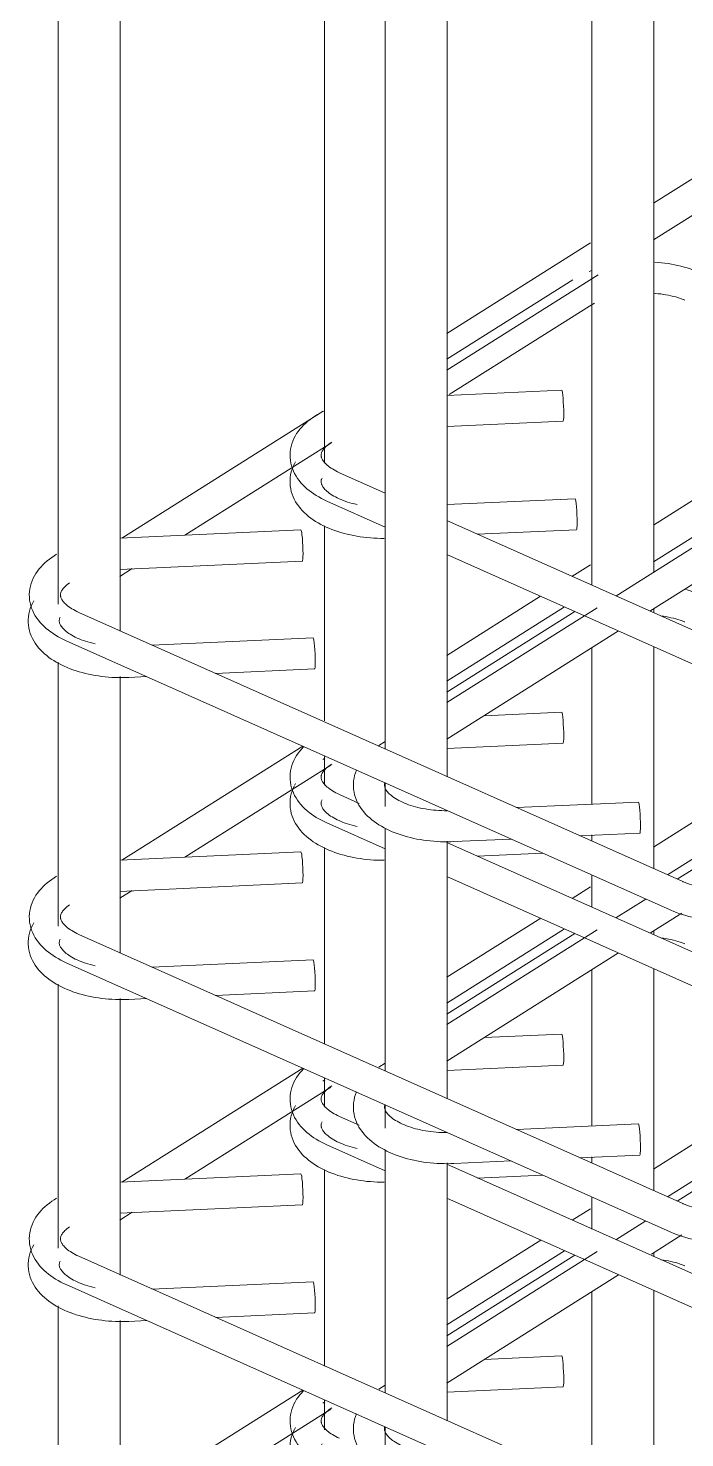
# Model space of a CAD drawing. Header units: millimetres. Extents: x -5792 to 12184, y -1888 to 8188.
# Drawn here: x 11327.7 to 11496.7, y 6467.2 to 6830.1 of the extents above; entities that cross this region are included whole.
import ezdxf

# ---------------------------------------------------------------- set-up
doc = ezdxf.new("R2010")
doc.units = ezdxf.units.MM
doc.layers.add('S-RBAR', color=171, linetype='Continuous', lineweight=18)

# ---------------------------------------------------------------- blocks, each defined once
blk = doc.blocks.new('Rebar Bar - Part 4115378857-431004-3D Ortho')
at = {"layer": 'S-RBAR'}
for p, q in [((1515.31, 7412.97), (1515.31, 6681.83)), ((1531.31, 6674.89), (1531.31, 7412.97)), ((1515.31, 6666.92), (1515.31, 6598.96)), ((1531.31, 6592.01), (1531.31, 6663.18)), ((1515.31, 6584.04), (1515.31, 6516.06)), ((1531.31, 6509.12), (1531.31, 6580.3)), ((1515.31, 6501.16), (1515.31, 6432.84)), ((1531.31, 6426.24), (1531.31, 6497.42))]:
    blk.add_line(p, q, dxfattribs=at)
blk = doc.blocks.new('Rebar Bar - Part 3895964445-431004-3D Ortho')
at = {"layer": 'S-RBAR'}
for p, q in [((1599.5, 7377.73), (1599.5, 6644.53)), ((1615.5, 6637.37), (1615.5, 7377.73)), ((1599.5, 6635.83), (1599.5, 6629.78)), ((1599.5, 6623.99), (1599.5, 6561.65)), ((1615.5, 6554.49), (1615.5, 6620.84)), ((1599.5, 6552.94), (1599.5, 6546.9)), ((1599.5, 6541.12), (1599.5, 6478.77)), ((1615.5, 6471.61), (1615.5, 6537.98)), ((1599.5, 6469.93), (1599.5, 6464.02))]:
    blk.add_line(p, q, dxfattribs=at)
blk = doc.blocks.new('Rebar Bar - Part 1881958137-431004-3D Ortho')
at = {"layer": 'S-RBAR'}
for p, q in [((1583.92, 7463.96), (1583.92, 6718.14)), ((1583.92, 6702.03), (1583.92, 6651.76)), ((1583.92, 6642.64), (1583.92, 6635.27)), ((1583.92, 6619.16), (1583.92, 6568.57)), ((1583.92, 6559.76), (1583.92, 6552.41)), ((1583.92, 6536.29), (1583.92, 6485.69)), ((1583.92, 6476.88), (1583.92, 6469.23))]:
    blk.add_line(p, q, dxfattribs=at)
blk = doc.blocks.new('Rebar Bar - Part 1881958137-V4-3D Ortho')
at = {"layer": 'S-RBAR'}
for p, q in [((1652.66, 7507.3), (1652.66, 6686.69)), ((1668.66, 6689.95), (1668.66, 7507.3)), ((1668.66, 6679.56), (1668.66, 6680.63)), ((1652.66, 6670.55), (1652.66, 6630.28)), ((1668.66, 6613.67), (1668.66, 6670.88)), ((1652.66, 6622.42), (1652.66, 6620.8)), ((1652.66, 6612.16), (1652.66, 6603.83)), ((1668.66, 6596.69), (1668.66, 6597.77)), ((1652.66, 6587.68), (1652.66, 6547.41)), ((1668.66, 6530.79), (1668.66, 6588.01)), ((1652.66, 6539.55), (1652.66, 6537.92)), ((1652.66, 6529.27), (1652.66, 6520.96)), ((1668.66, 6513.82), (1668.66, 6514.9)), ((1652.66, 6504.81), (1652.66, 6464.54)), ((1668.66, 6447.91), (1668.66, 6505.14))]:
    blk.add_line(p, q, dxfattribs=at)
blk = doc.blocks.new('Rebar Bar - Part 1868550686-V11-3D Ortho')
at = {"layer": 'S-RBAR'}
for p, q in [((1713.23, 6481.7), (1699.56, 6473.08)), ((1699.56, 6463.63), (1717.49, 6474.93)), ((1683.72, 6463.09), (1668.54, 6453.52)), ((1672.16, 6446.35), (1683.72, 6453.63)), ((1652.32, 6443.3), (1647.63, 6440.34)), ((1639.56, 6435.25), (1615.38, 6420)), ((1615.38, 6410.55), (1648.35, 6431.33)), ((1578.31, 6396.63), (1531.77, 6367.29)), ((1547.94, 6368.03), (1585.56, 6391.74)), ((1531.19, 6357.47), (1534.42, 6359.5))]:
    blk.add_line(p, q, dxfattribs=at)
blk = doc.blocks.new('Rebar Bar - Part 1868550686-V13-3D Ortho')
at = {"layer": 'S-RBAR'}
for p, q in [((1713.23, 6564.58), (1699.56, 6555.96)), ((1699.56, 6546.51), (1717.49, 6557.81)), ((1683.72, 6545.97), (1668.54, 6536.4)), ((1672.16, 6529.23), (1683.72, 6536.52)), ((1652.32, 6526.18), (1647.61, 6523.21)), ((1639.55, 6518.12), (1615.38, 6502.88)), ((1615.38, 6493.43), (1648.33, 6514.21)), ((1578.31, 6479.51), (1531.77, 6450.17)), ((1547.94, 6450.91), (1585.56, 6474.63)), ((1531.19, 6440.35), (1534.42, 6442.39))]:
    blk.add_line(p, q, dxfattribs=at)
blk = doc.blocks.new('Rebar Bar - Part 4080672464-431004-3D Ortho')
at = {"layer": 'S-RBAR'}
for p, q in [((1577.83, 6286.52), (1531.19, 6284.38)), ((1531.19, 6276.37), (1578.2, 6278.53))]:
    blk.add_line(p, q, dxfattribs=at)
for points in [[(1577.84, 6286.52, 0), (1577.93, 6286.35, 0), (1578.02, 6285.91, 0), (1578.1, 6285.25, 0), (1578.19, 6284.4, 0), (1578.26, 6283.43, 0), (1578.31, 6282.39, 0), (1578.35, 6281.36, 0), (1578.36, 6280.41, 0)], [(1578.36, 6280.41, 0), (1578.35, 6279.6, 0), (1578.31, 6279, 0), (1578.26, 6278.63, 0), (1578.19, 6278.53, 0)]]:
    blk.add_polyline3d(points, dxfattribs=at)
blk = doc.blocks.new('Rebar Bar - Part 3575411732-431004-3D Ortho')
at = {"layer": 'S-RBAR'}
for points in [[(1517.41, 6258, 0), (1516.7, 6258.33, 0), (1516, 6258.68, 0), (1515.33, 6259.05, 0), (1514.67, 6259.43, 0), (1514.04, 6259.84, 0), (1513.43, 6260.27, 0), (1512.84, 6260.71, 0), (1512.27, 6261.18, 0), (1511.73, 6261.67, 0), (1511.22, 6262.18, 0), (1510.73, 6262.71, 0), (1510.27, 6263.26, 0), (1509.85, 6263.84, 0), (1509.46, 6264.44, 0), (1509.11, 6265.06, 0), (1508.79, 6265.71, 0), (1508.52, 6266.37, 0), (1508.3, 6267.06, 0), (1508.13, 6267.76, 0), (1508, 6268.47, 0), (1507.93, 6269.19, 0), (1507.92, 6269.92, 0), (1507.96, 6270.64, 0), (1508.05, 6271.36, 0), (1508.19, 6272.07, 0), (1508.39, 6272.77, 0), (1508.63, 6273.44, 0), (1508.92, 6274.1, 0), (1509.25, 6274.74, 0), (1509.62, 6275.35, 0), (1510.02, 6275.94, 0), (1510.46, 6276.51, 0), (1510.93, 6277.05, 0), (1511.43, 6277.57, 0), (1511.95, 6278.07, 0), (1512.51, 6278.55, 0), (1513.08, 6279.01, 0), (1513.68, 6279.45, 0), (1514.3, 6279.87, 0), (1514.95, 6280.26, 0)], [(1520.67, 6265.3, 0), (1520.18, 6265.53, 0), (1519.72, 6265.77, 0), (1519.28, 6266.01, 0), (1518.86, 6266.25, 0), (1518.48, 6266.5, 0), (1518.12, 6266.74, 0), (1517.79, 6266.99, 0), (1517.49, 6267.24, 0), (1517.22, 6267.48, 0), (1516.98, 6267.72, 0), (1516.77, 6267.95, 0), (1516.58, 6268.18, 0), (1516.43, 6268.39, 0), (1516.3, 6268.59, 0), (1516.19, 6268.78, 0), (1516.1, 6268.96, 0), (1516.04, 6269.12, 0), (1515.99, 6269.27, 0), (1515.95, 6269.41, 0), (1515.93, 6269.54, 0), (1515.92, 6269.67, 0), (1515.92, 6269.79, 0), (1515.92, 6269.92, 0), (1515.94, 6270.04, 0), (1515.97, 6270.18, 0), (1516.01, 6270.32, 0), (1516.06, 6270.48, 0), (1516.14, 6270.65, 0), (1516.23, 6270.83, 0), (1516.35, 6271.02, 0), (1516.49, 6271.23, 0), (1516.66, 6271.45, 0), (1516.85, 6271.68, 0), (1517.08, 6271.91, 0), (1517.33, 6272.15, 0), (1517.61, 6272.4, 0), (1517.93, 6272.65, 0), (1518.27, 6272.89, 0)]]:
    blk.add_polyline3d(points, dxfattribs=at)
blk = doc.blocks.new('Rebar Bar - Part 4006881331-431004-3D Ortho')
at = {"layer": 'S-RBAR'}
for p, q in [((1676.09, 6196), (1520.67, 6265.3)), ((1517.41, 6258), (1672.83, 6188.7))]:
    blk.add_line(p, q, dxfattribs=at)
blk = doc.blocks.new('Rebar Bar - Part 1868550686-V15-3D Ortho')
at = {"layer": 'S-RBAR'}
for p, q in [((1713.23, 6647.46), (1699.56, 6638.85)), ((1699.56, 6629.39), (1717.49, 6640.69)), ((1683.72, 6628.85), (1668.54, 6619.28)), ((1672.16, 6612.11), (1683.72, 6619.4)), ((1652.32, 6609.06), (1647.6, 6606.08)), ((1639.53, 6601), (1615.38, 6585.77)), ((1615.38, 6576.31), (1648.32, 6597.08)), ((1578.31, 6562.39), (1531.77, 6533.05)), ((1547.94, 6533.79), (1585.56, 6557.51)), ((1531.19, 6523.23), (1534.42, 6525.27))]:
    blk.add_line(p, q, dxfattribs=at)
blk = doc.blocks.new('Rebar Bar - Part 3575411732-V9-3D Ortho')
at = {"layer": 'S-RBAR'}
for points in [[(1509.06, 6268.25, 0), (1508.72, 6267.62, 0), (1508.42, 6266.97, 0), (1508.16, 6266.3, 0), (1507.95, 6265.61, 0), (1507.79, 6264.9, 0), (1507.69, 6264.19, 0), (1507.63, 6263.46, 0), (1507.63, 6262.74, 0), (1507.69, 6262.01, 0), (1507.8, 6261.3, 0), (1507.96, 6260.59, 0), (1508.17, 6259.9, 0), (1508.43, 6259.23, 0), (1508.73, 6258.58, 0), (1509.07, 6257.95, 0), (1509.45, 6257.34, 0), (1509.87, 6256.76, 0), (1510.31, 6256.2, 0), (1510.79, 6255.66, 0), (1511.3, 6255.15, 0), (1511.83, 6254.66, 0), (1512.39, 6254.18, 0), (1512.98, 6253.73, 0), (1513.58, 6253.3, 0), (1514.21, 6252.89, 0), (1514.86, 6252.5, 0), (1515.53, 6252.12, 0), (1516.22, 6251.77, 0), (1516.93, 6251.43, 0), (1517.66, 6251.11, 0), (1518.4, 6250.81, 0), (1519.16, 6250.53, 0), (1519.94, 6250.27, 0), (1520.73, 6250.02, 0), (1521.53, 6249.8, 0), (1522.34, 6249.59, 0), (1523.17, 6249.4, 0), (1524.01, 6249.22, 0), (1524.86, 6249.07, 0), (1525.71, 6248.94, 0), (1526.57, 6248.82, 0), (1527.44, 6248.72, 0), (1528.32, 6248.64, 0), (1529.2, 6248.58, 0), (1530.08, 6248.54, 0), (1530.96, 6248.51, 0), (1531.85, 6248.51, 0), (1532.73, 6248.52, 0), (1533.53, 6248.55, 0)], [(1515.87, 6264.04, 0), (1515.79, 6263.87, 0), (1515.73, 6263.71, 0), (1515.69, 6263.56, 0), (1515.66, 6263.43, 0), (1515.64, 6263.3, 0), (1515.63, 6263.17, 0), (1515.63, 6263.05, 0), (1515.64, 6262.92, 0), (1515.66, 6262.8, 0), (1515.69, 6262.66, 0), (1515.73, 6262.51, 0), (1515.8, 6262.35, 0), (1515.88, 6262.18, 0), (1515.98, 6261.99, 0), (1516.1, 6261.79, 0), (1516.25, 6261.58, 0), (1516.43, 6261.36, 0), (1516.63, 6261.13, 0), (1516.87, 6260.89, 0), (1517.13, 6260.65, 0), (1517.42, 6260.41, 0), (1517.74, 6260.16, 0), (1518.09, 6259.91, 0), (1518.47, 6259.66, 0), (1518.87, 6259.42, 0), (1519.31, 6259.18, 0), (1519.76, 6258.94, 0), (1520.25, 6258.71, 0), (1520.76, 6258.49, 0), (1521.29, 6258.28, 0), (1521.84, 6258.07, 0), (1522.41, 6257.88, 0), (1523, 6257.69, 0), (1523.61, 6257.52, 0), (1524.23, 6257.36, 0), (1524.87, 6257.21, 0)]]:
    blk.add_polyline3d(points, dxfattribs=at)
blk = doc.blocks.new('Rebar Bar - Part 2505259704-431004-3D Ortho')
at = {"layer": 'S-RBAR'}
for p, q in [((1580.99, 6258.73), (1539.45, 6256.83)), ((1555.82, 6249.57), (1581.35, 6250.74)), ((1533.53, 6248.55), (1538.17, 6248.76))]:
    blk.add_line(p, q, dxfattribs=at)
for points in [[(1581, 6258.73, 0), (1581.08, 6258.56, 0), (1581.17, 6258.13, 0), (1581.26, 6257.47, 0), (1581.34, 6256.62, 0), (1581.41, 6255.64, 0), (1581.47, 6254.6, 0), (1581.5, 6253.58, 0), (1581.51, 6252.63, 0)], [(1581.51, 6252.63, 0), (1581.5, 6251.82, 0), (1581.47, 6251.21, 0), (1581.41, 6250.85, 0), (1581.34, 6250.74, 0)]]:
    blk.add_polyline3d(points, dxfattribs=at)
blk = doc.blocks.new('Rebar Bar - Part 2227165887-431004-3D Ortho')
at = {"layer": 'S-RBAR'}
for points in [[(1700.51, 6197.03, 0), (1700.1, 6196.78, 0), (1699.67, 6196.54, 0), (1699.21, 6196.3, 0), (1698.73, 6196.07, 0), (1698.23, 6195.85, 0), (1697.7, 6195.64, 0), (1697.15, 6195.43, 0), (1696.57, 6195.24, 0), (1695.98, 6195.05, 0), (1695.38, 6194.88, 0), (1694.75, 6194.72, 0), (1694.11, 6194.57, 0), (1693.46, 6194.44, 0), (1692.79, 6194.32, 0), (1692.12, 6194.21, 0), (1691.43, 6194.12, 0), (1690.73, 6194.04, 0), (1690.03, 6193.97, 0), (1689.32, 6193.92, 0), (1688.61, 6193.89, 0), (1687.9, 6193.87, 0), (1687.18, 6193.86, 0), (1686.47, 6193.87, 0), (1685.76, 6193.9, 0), (1685.05, 6193.94, 0), (1684.34, 6194, 0), (1683.64, 6194.07, 0), (1682.95, 6194.15, 0), (1682.27, 6194.25, 0), (1681.6, 6194.37, 0), (1680.93, 6194.49, 0), (1680.29, 6194.63, 0), (1679.65, 6194.79, 0), (1679.03, 6194.95, 0), (1678.43, 6195.13, 0), (1677.85, 6195.32, 0), (1677.29, 6195.52, 0), (1676.75, 6195.73, 0), (1676.23, 6195.94, 0), (1676.09, 6196, 0)], [(1704.78, 6190.26, 0), (1704.13, 6189.87, 0), (1703.46, 6189.49, 0), (1702.77, 6189.14, 0), (1702.06, 6188.8, 0), (1701.33, 6188.48, 0), (1700.59, 6188.18, 0), (1699.83, 6187.9, 0), (1699.06, 6187.63, 0), (1698.27, 6187.39, 0), (1697.46, 6187.16, 0), (1696.65, 6186.95, 0), (1695.82, 6186.76, 0), (1694.99, 6186.59, 0), (1694.14, 6186.43, 0), (1693.28, 6186.29, 0), (1692.42, 6186.18, 0), (1691.55, 6186.08, 0), (1690.68, 6186, 0), (1689.8, 6185.94, 0), (1688.92, 6185.89, 0), (1688.03, 6185.87, 0), (1687.15, 6185.86, 0), (1686.26, 6185.88, 0), (1685.38, 6185.91, 0), (1684.5, 6185.96, 0), (1683.62, 6186.03, 0), (1682.75, 6186.12, 0), (1681.88, 6186.22, 0), (1681.02, 6186.35, 0), (1680.17, 6186.49, 0), (1679.33, 6186.66, 0), (1678.5, 6186.84, 0), (1677.68, 6187.04, 0), (1676.87, 6187.25, 0), (1676.07, 6187.49, 0), (1675.29, 6187.74, 0), (1674.52, 6188.01, 0), (1673.77, 6188.3, 0), (1673.03, 6188.61, 0), (1672.83, 6188.7, 0)]]:
    blk.add_polyline3d(points, dxfattribs=at)
blk = doc.blocks.new('Rebar Bar - Part 1868550686-V18-3D Ortho')
at = {"layer": 'S-RBAR'}
for p, q in [((1713.23, 6730.34), (1699.56, 6721.73)), ((1699.56, 6712.27), (1717.49, 6723.57)), ((1683.72, 6711.74), (1668.54, 6702.17)), ((1668.54, 6692.71), (1683.72, 6702.28)), ((1652.32, 6691.94), (1647.59, 6688.96)), ((1639.52, 6683.87), (1615.38, 6668.65)), ((1615.38, 6659.19), (1648.31, 6679.95)), ((1578.31, 6645.28), (1531.77, 6615.93)), ((1547.94, 6616.67), (1585.56, 6640.39)), ((1531.19, 6606.11), (1534.42, 6608.15))]:
    blk.add_line(p, q, dxfattribs=at)
blk = doc.blocks.new('Rebar Bar - Part 1868550686-V21-3D Ortho')
at = {"layer": 'S-RBAR'}
for p, q in [((1713.23, 6813.22), (1699.56, 6804.61)), ((1699.56, 6795.15), (1717.49, 6806.46)), ((1683.72, 6794.62), (1668.54, 6785.05)), ((1668.54, 6775.59), (1683.72, 6785.16)), ((1652.32, 6774.82), (1615.38, 6751.53)), ((1615.38, 6742.07), (1654.29, 6766.61)), ((1583.58, 6731.48), (1531.77, 6698.81)), ((1547.94, 6699.55), (1585.56, 6723.27)), ((1531.19, 6688.99), (1534.42, 6691.03))]:
    blk.add_line(p, q, dxfattribs=at)
blk = doc.blocks.new('Rebar Bar - Part 4080672464-V22-3D Ortho')
at = {"layer": 'S-RBAR'}
for p, q in [((1644.93, 6322.56), (1625.02, 6321.65)), ((1615.38, 6313.2), (1645.3, 6314.57))]:
    blk.add_line(p, q, dxfattribs=at)
for points in [[(1644.94, 6322.56, 0), (1645.03, 6322.39, 0), (1645.11, 6321.96, 0), (1645.2, 6321.3, 0), (1645.29, 6320.45, 0), (1645.36, 6319.47, 0), (1645.41, 6318.43, 0), (1645.45, 6317.4, 0), (1645.46, 6316.45, 0)], [(1645.46, 6316.45, 0), (1645.45, 6315.65, 0), (1645.41, 6315.04, 0), (1645.36, 6314.67, 0), (1645.29, 6314.57, 0)]]:
    blk.add_polyline3d(points, dxfattribs=at)
blk = doc.blocks.new('Rebar Bar - Part 3575411732-V23-3D Ortho')
at = {"layer": 'S-RBAR'}
for points in [[(1584.51, 6294.04, 0), (1583.8, 6294.37, 0), (1583.1, 6294.72, 0), (1582.43, 6295.09, 0), (1581.77, 6295.48, 0), (1581.14, 6295.88, 0), (1580.52, 6296.31, 0), (1579.93, 6296.76, 0), (1579.37, 6297.22, 0), (1578.83, 6297.71, 0), (1578.31, 6298.22, 0), (1577.83, 6298.75, 0), (1577.37, 6299.31, 0), (1576.95, 6299.88, 0), (1576.56, 6300.48, 0), (1576.21, 6301.11, 0), (1575.89, 6301.75, 0), (1575.62, 6302.42, 0), (1575.4, 6303.1, 0), (1575.22, 6303.8, 0), (1575.1, 6304.52, 0), (1575.03, 6305.24, 0), (1575.02, 6305.96, 0), (1575.05, 6306.69, 0), (1575.15, 6307.41, 0), (1575.29, 6308.12, 0), (1575.49, 6308.81, 0), (1575.73, 6309.49, 0), (1576.02, 6310.14, 0), (1576.35, 6310.78, 0), (1576.72, 6311.39, 0), (1577.12, 6311.98, 0), (1577.56, 6312.55, 0), (1578.03, 6313.1, 0), (1578.53, 6313.62, 0)], [(1587.77, 6301.35, 0), (1587.28, 6301.58, 0), (1586.82, 6301.81, 0), (1586.38, 6302.05, 0), (1585.96, 6302.29, 0), (1585.58, 6302.54, 0), (1585.22, 6302.79, 0), (1584.89, 6303.04, 0), (1584.59, 6303.28, 0), (1584.32, 6303.53, 0), (1584.08, 6303.77, 0), (1583.87, 6304, 0), (1583.68, 6304.22, 0), (1583.53, 6304.43, 0), (1583.4, 6304.64, 0), (1583.29, 6304.83, 0), (1583.2, 6305, 0), (1583.14, 6305.17, 0), (1583.09, 6305.32, 0), (1583.05, 6305.46, 0), (1583.03, 6305.59, 0), (1583.02, 6305.71, 0), (1583.01, 6305.84, 0), (1583.02, 6305.96, 0), (1583.04, 6306.09, 0), (1583.07, 6306.22, 0), (1583.11, 6306.37, 0), (1583.16, 6306.52, 0), (1583.24, 6306.69, 0), (1583.33, 6306.87, 0), (1583.45, 6307.07, 0), (1583.59, 6307.28, 0), (1583.76, 6307.49, 0), (1583.95, 6307.72, 0), (1584.18, 6307.95, 0), (1584.43, 6308.2, 0), (1584.71, 6308.44, 0), (1585.03, 6308.69, 0), (1585.37, 6308.94, 0), (1585.74, 6309.19, 0)]]:
    blk.add_polyline3d(points, dxfattribs=at)
blk = doc.blocks.new('Rebar Bar - Part 2227165887-V26-3D Ortho')
at = {"layer": 'S-RBAR'}
blk.add_polyline3d([(1670.44, 6347.34, 0), (1671.12, 6347.25, 0), (1671.78, 6347.14, 0), (1672.43, 6347.02, 0), (1673.06, 6346.88, 0), (1673.68, 6346.73, 0), (1674.28, 6346.57, 0), (1674.87, 6346.4, 0), (1675.43, 6346.22, 0), (1675.97, 6346.03, 0), (1676.49, 6345.83, 0), (1676.63, 6345.78, 0)], dxfattribs=at)
blk = doc.blocks.new('Rebar Bar - Part 642384819-V39-3D Ortho')
at = {"layer": 'S-RBAR'}
for p, q in [((1645.68, 6515.39), (1615.38, 6496.28)), ((1583.95, 6476.47), (1583.44, 6476.14))]:
    blk.add_line(p, q, dxfattribs=at)
blk = doc.blocks.new('Rebar Bar - Part 3575411732-V28-3D Ortho')
at = {"layer": 'S-RBAR'}
blk.add_line((1576.45, 6304.17), (1576.16, 6303.64), dxfattribs=at)
for points in [[(1576.1, 6303.54, 0), (1575.8, 6302.88, 0), (1575.55, 6302.21, 0), (1575.34, 6301.52, 0), (1575.18, 6300.82, 0), (1575.07, 6300.1, 0), (1575.02, 6299.38, 0), (1575.02, 6298.65, 0), (1575.08, 6297.93, 0), (1575.19, 6297.21, 0), (1575.35, 6296.51, 0), (1575.56, 6295.82, 0), (1575.82, 6295.15, 0), (1576.12, 6294.5, 0), (1576.46, 6293.87, 0), (1576.84, 6293.26, 0), (1577.25, 6292.68, 0), (1577.7, 6292.12, 0), (1578.18, 6291.58, 0), (1578.69, 6291.06, 0), (1579.22, 6290.57, 0), (1579.78, 6290.1, 0), (1580.36, 6289.65, 0), (1580.97, 6289.21, 0), (1581.6, 6288.8, 0), (1582.25, 6288.41, 0), (1582.92, 6288.04, 0), (1583.61, 6287.68, 0), (1584.32, 6287.35, 0), (1585.04, 6287.03, 0), (1585.79, 6286.73, 0), (1586.55, 6286.45, 0), (1587.32, 6286.18, 0), (1588.11, 6285.94, 0), (1588.92, 6285.71, 0), (1589.73, 6285.5, 0), (1590.56, 6285.31, 0), (1591.4, 6285.14, 0), (1592.24, 6284.99, 0), (1593.1, 6284.85, 0), (1593.96, 6284.73, 0), (1594.83, 6284.63, 0), (1595.71, 6284.56, 0), (1596.58, 6284.49, 0), (1597.47, 6284.45, 0), (1598.35, 6284.43, 0), (1599.23, 6284.42, 0)], [(1583.26, 6299.96, 0), (1583.18, 6299.78, 0), (1583.12, 6299.62, 0), (1583.07, 6299.48, 0), (1583.04, 6299.34, 0), (1583.02, 6299.21, 0), (1583.01, 6299.09, 0), (1583.02, 6298.96, 0), (1583.02, 6298.84, 0), (1583.04, 6298.71, 0), (1583.08, 6298.57, 0), (1583.12, 6298.42, 0), (1583.18, 6298.26, 0), (1583.26, 6298.09, 0), (1583.36, 6297.91, 0), (1583.49, 6297.71, 0), (1583.64, 6297.5, 0), (1583.82, 6297.28, 0), (1584.02, 6297.05, 0), (1584.25, 6296.81, 0), (1584.52, 6296.57, 0), (1584.81, 6296.32, 0), (1585.13, 6296.07, 0), (1585.48, 6295.82, 0), (1585.86, 6295.58, 0), (1586.26, 6295.33, 0), (1586.69, 6295.09, 0), (1587.15, 6294.85, 0), (1587.64, 6294.63, 0), (1588.14, 6294.4, 0), (1588.67, 6294.19, 0), (1589.22, 6293.99, 0), (1589.8, 6293.79, 0), (1590.39, 6293.61, 0), (1591, 6293.44, 0), (1591.62, 6293.28, 0), (1592.26, 6293.13, 0)]]:
    blk.add_polyline3d(points, dxfattribs=at)
blk = doc.blocks.new('Rebar Bar - Part 4101934677-V35-3D Ortho')
at = {"layer": 'S-RBAR'}
for p, q in [((1592.85, 6464.82), (1587.77, 6467.08)), ((1584.51, 6459.78), (1599.53, 6453.08)), ((1683.72, 6424.3), (1615.38, 6454.77)), ((1615.38, 6446.01), (1683.72, 6415.54)), ((1743.9, 6397.47), (1699.56, 6417.23)), ((1699.56, 6408.48), (1740.64, 6390.16))]:
    blk.add_line(p, q, dxfattribs=at)
blk = doc.blocks.new('Rebar Bar - Part 2505259704-V43-3D Ortho')
at = {"layer": 'S-RBAR'}
blk.add_line((1623.21, 6534.09), (1640.06, 6534.86), dxfattribs=at)
blk = doc.blocks.new('Rebar Bar - Part 2227165887-V46-3D Ortho')
at = {"layer": 'S-RBAR'}
for points in [[(1676.67, 6685.68, 0), (1677.21, 6685.52, 0), (1677.97, 6685.28, 0), (1678.73, 6685.01, 0), (1679.46, 6684.73, 0), (1679.66, 6684.65, 0)], [(1670.44, 6678.81, 0), (1671.12, 6678.71, 0), (1671.78, 6678.61, 0), (1672.43, 6678.48, 0), (1673.06, 6678.35, 0), (1673.68, 6678.2, 0), (1674.28, 6678.04, 0), (1674.87, 6677.87, 0), (1675.43, 6677.69, 0), (1675.97, 6677.5, 0), (1676.49, 6677.3, 0), (1676.63, 6677.25, 0)]]:
    blk.add_polyline3d(points, dxfattribs=at)
blk = doc.blocks.new('Rebar Bar - Part 2505259704-V47-3D Ortho')
at = {"layer": 'S-RBAR'}
blk.add_line((1623.21, 6616.96), (1640.09, 6617.73), dxfattribs=at)
blk = doc.blocks.new('Rebar Bar - Part 4080672464-V48-3D Ortho')
at = {"layer": 'S-RBAR'}
for p, q in [((1644.93, 6736.9), (1615.38, 6735.54)), ((1615.38, 6727.54), (1645.3, 6728.91))]:
    blk.add_line(p, q, dxfattribs=at)
for points in [[(1644.94, 6736.89, 0), (1645.03, 6736.72, 0), (1645.11, 6736.29, 0), (1645.2, 6735.63, 0), (1645.29, 6734.78, 0), (1645.36, 6733.81, 0), (1645.41, 6732.77, 0), (1645.45, 6731.74, 0), (1645.46, 6730.79, 0)], [(1645.46, 6730.79, 0), (1645.45, 6729.98, 0), (1645.41, 6729.38, 0), (1645.36, 6729.01, 0), (1645.29, 6728.91, 0)]]:
    blk.add_polyline3d(points, dxfattribs=at)
blk = doc.blocks.new('Rebar Bar - Part 3575411732-V49-3D Ortho')
at = {"layer": 'S-RBAR'}
for points in [[(1584.51, 6708.38, 0), (1583.8, 6708.71, 0), (1583.1, 6709.06, 0), (1582.43, 6709.43, 0), (1581.77, 6709.81, 0), (1581.14, 6710.22, 0), (1580.52, 6710.65, 0), (1579.93, 6711.09, 0), (1579.37, 6711.56, 0), (1578.83, 6712.05, 0), (1578.31, 6712.56, 0), (1577.83, 6713.09, 0), (1577.37, 6713.64, 0), (1576.95, 6714.22, 0), (1576.56, 6714.82, 0), (1576.21, 6715.44, 0), (1575.89, 6716.09, 0), (1575.62, 6716.75, 0), (1575.4, 6717.44, 0), (1575.22, 6718.14, 0), (1575.1, 6718.85, 0), (1575.03, 6719.57, 0), (1575.02, 6720.3, 0), (1575.05, 6721.02, 0), (1575.15, 6721.74, 0), (1575.29, 6722.45, 0), (1575.49, 6723.14, 0), (1575.73, 6723.82, 0), (1576.02, 6724.48, 0), (1576.35, 6725.12, 0), (1576.72, 6725.73, 0), (1577.12, 6726.32, 0), (1577.56, 6726.89, 0), (1578.03, 6727.43, 0), (1578.53, 6727.95, 0), (1579.05, 6728.45, 0), (1579.6, 6728.93, 0), (1580.18, 6729.39, 0), (1580.78, 6729.83, 0), (1581.4, 6730.25, 0), (1582.05, 6730.64, 0), (1582.71, 6731.02, 0), (1583.39, 6731.38, 0), (1583.95, 6731.65, 0)], [(1587.77, 6715.68, 0), (1587.28, 6715.91, 0), (1586.82, 6716.14, 0), (1586.38, 6716.38, 0), (1585.96, 6716.63, 0), (1585.58, 6716.88, 0), (1585.22, 6717.12, 0), (1584.89, 6717.37, 0), (1584.59, 6717.62, 0), (1584.32, 6717.86, 0), (1584.08, 6718.1, 0), (1583.87, 6718.33, 0), (1583.68, 6718.56, 0), (1583.53, 6718.77, 0), (1583.4, 6718.97, 0), (1583.29, 6719.16, 0), (1583.2, 6719.34, 0), (1583.14, 6719.5, 0), (1583.09, 6719.65, 0), (1583.05, 6719.79, 0), (1583.03, 6719.92, 0), (1583.02, 6720.05, 0), (1583.01, 6720.17, 0), (1583.02, 6720.3, 0), (1583.04, 6720.42, 0), (1583.07, 6720.56, 0), (1583.11, 6720.7, 0), (1583.16, 6720.86, 0), (1583.24, 6721.03, 0), (1583.33, 6721.21, 0), (1583.45, 6721.4, 0), (1583.59, 6721.61, 0), (1583.76, 6721.83, 0), (1583.95, 6722.06, 0), (1584.18, 6722.29, 0), (1584.43, 6722.53, 0), (1584.71, 6722.78, 0), (1585.03, 6723.02, 0), (1585.37, 6723.27, 0), (1585.74, 6723.52, 0)]]:
    blk.add_polyline3d(points, dxfattribs=at)
blk = doc.blocks.new('Rebar Bar - Part 4101934677-V50-3D Ortho')
at = {"layer": 'S-RBAR'}
for p, q in [((1599.53, 6710.44), (1587.77, 6715.68)), ((1584.51, 6708.38), (1599.53, 6701.68)), ((1683.72, 6672.9), (1615.38, 6703.37)), ((1615.38, 6694.61), (1683.72, 6664.14)), ((1743.9, 6646.07), (1699.56, 6665.84)), ((1699.56, 6657.08), (1740.64, 6638.76))]:
    blk.add_line(p, q, dxfattribs=at)
blk = doc.blocks.new('Rebar Bar - Part 2227165887-V53-3D Ortho')
at = {"layer": 'S-RBAR'}
blk.add_line((1652, 6767.43), (1652.69, 6767.7), dxfattribs=at)
for points in [[(1668.89, 6769.86, 0), (1669.76, 6769.8, 0), (1670.62, 6769.71, 0), (1671.48, 6769.61, 0), (1672.33, 6769.49, 0), (1673.17, 6769.35, 0), (1674, 6769.19, 0), (1674.82, 6769.02, 0), (1675.63, 6768.83, 0), (1676.42, 6768.62, 0), (1677.21, 6768.39, 0), (1677.97, 6768.14, 0), (1678.73, 6767.88, 0), (1679.46, 6767.6, 0), (1679.66, 6767.52, 0)], [(1668.54, 6761.87, 0), (1669.06, 6761.83, 0), (1669.76, 6761.76, 0), (1670.44, 6761.68, 0), (1671.12, 6761.58, 0), (1671.78, 6761.47, 0), (1672.43, 6761.35, 0), (1673.06, 6761.22, 0), (1673.68, 6761.07, 0), (1674.28, 6760.91, 0), (1674.87, 6760.74, 0), (1675.43, 6760.56, 0), (1675.97, 6760.37, 0), (1676.49, 6760.17, 0), (1676.63, 6760.12, 0)], [(1652.1, 6758.58, 0), (1652.51, 6758.83, 0), (1652.95, 6759.08, 0), (1653.41, 6759.32, 0)]]:
    blk.add_polyline3d(points, dxfattribs=at)
blk = doc.blocks.new('Rebar Bar - Part 642384819-V54-3D Ortho')
at = {"layer": 'S-RBAR'}
for p, q in [((1647.84, 6765.35), (1615.38, 6744.88)), ((1615.95, 6735.79), (1652.1, 6758.58))]:
    blk.add_line(p, q, dxfattribs=at)
blk = doc.blocks.new('Rebar Bar - Part 2505259704-V55-3D Ortho')
at = {"layer": 'S-RBAR'}
for p, q in [((1648.37, 6708.98), (1615.38, 6707.47)), ((1623.21, 6699.82), (1648.74, 6700.99))]:
    blk.add_line(p, q, dxfattribs=at)
for points in [[(1648.39, 6708.98, 0), (1648.47, 6708.81, 0), (1648.56, 6708.38, 0), (1648.65, 6707.72, 0), (1648.73, 6706.87, 0), (1648.8, 6705.89, 0), (1648.86, 6704.85, 0), (1648.89, 6703.83, 0), (1648.9, 6702.88, 0)], [(1648.9, 6702.88, 0), (1648.89, 6702.07, 0), (1648.86, 6701.46, 0), (1648.8, 6701.1, 0), (1648.73, 6700.99, 0)]]:
    blk.add_polyline3d(points, dxfattribs=at)
blk = doc.blocks.new('Rebar Bar - Part 1926995606-V66-3D Ortho')
at = {"layer": 'S-RBAR'}
for p, q in [((1795.99, 6521.77), (1768.17, 6504.23)), ((1768.17, 6494.77), (1800.26, 6515)), ((1752.33, 6494.24), (1735.86, 6483.86)), ((1744.61, 6479.92), (1749.95, 6483.28)), ((1727.82, 6478.79), (1699.56, 6460.97)), ((1699.93, 6451.74), (1736.59, 6474.86)), ((1683.72, 6450.98), (1674.62, 6445.25)), ((1666.57, 6440.17), (1658.88, 6435.32)), ((1667.66, 6431.4), (1675.85, 6436.57)), ((1654.07, 6432.29), (1615.38, 6407.89)), ((1615.38, 6398.44), (1659.6, 6426.32)), ((1599.53, 6397.9), (1597.88, 6396.86))]:
    blk.add_line(p, q, dxfattribs=at)
blk = doc.blocks.new('Rebar Bar - Part 3575411732-V70-3D Ortho')
at = {"layer": 'S-RBAR'}
for points in [[(1592.1, 6473.36, 0), (1591.85, 6472.7, 0), (1591.64, 6472.01, 0), (1591.49, 6471.31, 0), (1591.38, 6470.59, 0), (1591.32, 6469.87, 0), (1591.33, 6469.14, 0), (1591.38, 6468.42, 0), (1591.49, 6467.7, 0), (1591.65, 6467, 0), (1591.86, 6466.31, 0), (1592.12, 6465.64, 0), (1592.42, 6464.99, 0), (1592.76, 6464.36, 0), (1593.14, 6463.75, 0), (1593.56, 6463.17, 0), (1594.01, 6462.61, 0), (1594.48, 6462.07, 0), (1594.99, 6461.56, 0), (1595.52, 6461.06, 0), (1596.08, 6460.59, 0), (1596.67, 6460.14, 0), (1597.27, 6459.71, 0), (1597.9, 6459.29, 0), (1598.55, 6458.9, 0), (1599.22, 6458.53, 0), (1599.91, 6458.17, 0), (1600.62, 6457.84, 0), (1601.35, 6457.52, 0), (1602.09, 6457.22, 0), (1602.85, 6456.94, 0), (1603.63, 6456.68, 0), (1604.42, 6456.43, 0), (1605.22, 6456.2, 0), (1606.04, 6455.99, 0), (1606.86, 6455.8, 0), (1607.7, 6455.63, 0), (1608.55, 6455.48, 0), (1609.4, 6455.34, 0), (1610.27, 6455.22, 0), (1611.13, 6455.13, 0), (1612.01, 6455.05, 0), (1612.89, 6454.99, 0), (1613.77, 6454.94, 0), (1614.65, 6454.92, 0), (1615.54, 6454.92, 0), (1616.42, 6454.93, 0), (1617.22, 6454.96, 0)], [(1599.42, 6470.12, 0), (1599.38, 6469.97, 0), (1599.35, 6469.83, 0), (1599.33, 6469.7, 0), (1599.32, 6469.58, 0), (1599.32, 6469.46, 0), (1599.33, 6469.33, 0), (1599.35, 6469.2, 0), (1599.38, 6469.06, 0), (1599.43, 6468.92, 0), (1599.49, 6468.76, 0), (1599.57, 6468.58, 0), (1599.67, 6468.4, 0), (1599.79, 6468.2, 0), (1599.94, 6467.99, 0), (1600.12, 6467.77, 0), (1600.32, 6467.54, 0), (1600.56, 6467.3, 0), (1600.82, 6467.06, 0), (1601.11, 6466.81, 0), (1601.43, 6466.56, 0), (1601.78, 6466.32, 0), (1602.16, 6466.07, 0), (1602.57, 6465.82, 0), (1603, 6465.58, 0), (1603.46, 6465.35, 0), (1603.94, 6465.12, 0), (1604.45, 6464.9, 0), (1604.98, 6464.68, 0), (1605.53, 6464.48, 0), (1606.1, 6464.28, 0), (1606.69, 6464.1, 0), (1607.3, 6463.93, 0), (1607.93, 6463.77, 0), (1608.57, 6463.62, 0), (1609.22, 6463.49, 0), (1609.89, 6463.36, 0), (1610.56, 6463.26, 0), (1611.25, 6463.16, 0), (1611.95, 6463.09, 0), (1612.65, 6463.02, 0), (1613.36, 6462.97, 0), (1614.07, 6462.94, 0), (1614.78, 6462.92, 0), (1615.5, 6462.92, 0)]]:
    blk.add_polyline3d(points, dxfattribs=at)
blk = doc.blocks.new('Rebar Bar - Part 1926995606-V71-3D Ortho')
at = {"layer": 'S-RBAR'}
for p, q in [((1795.99, 6604.64), (1768.17, 6587.1)), ((1768.17, 6577.64), (1800.26, 6597.87)), ((1752.33, 6577.11), (1735.86, 6566.73)), ((1744.61, 6562.79), (1749.95, 6566.15)), ((1727.82, 6561.65), (1699.56, 6543.84)), ((1699.56, 6534.38), (1736.59, 6557.73)), ((1683.72, 6533.85), (1674.64, 6528.12)), ((1666.58, 6523.04), (1658.88, 6518.19)), ((1668.03, 6514.5), (1675.86, 6519.44)), ((1654.07, 6515.16), (1615.38, 6490.76)), ((1615.38, 6481.3), (1659.6, 6509.18)), ((1599.53, 6480.77), (1597.88, 6479.73))]:
    blk.add_line(p, q, dxfattribs=at)
blk = doc.blocks.new('Rebar Bar - Part 4080672464-V73-3D Ortho')
at = {"layer": 'S-RBAR'}
for p, q in [((1664.68, 6548.01), (1633.27, 6546.57)), ((1649.55, 6539.31), (1665.04, 6540.02)), ((1617.22, 6537.83), (1631.9, 6538.5))]:
    blk.add_line(p, q, dxfattribs=at)
for points in [[(1664.69, 6548.01, 0), (1664.77, 6547.83, 0), (1664.86, 6547.4, 0), (1664.95, 6546.74, 0), (1665.03, 6545.89, 0), (1665.1, 6544.92, 0), (1665.16, 6543.88, 0), (1665.19, 6542.85, 0), (1665.21, 6541.9, 0)], [(1665.21, 6541.9, 0), (1665.19, 6541.09, 0), (1665.16, 6540.49, 0), (1665.1, 6540.12, 0), (1665.03, 6540.02, 0)]]:
    blk.add_polyline3d(points, dxfattribs=at)
blk = doc.blocks.new('Rebar Bar - Part 3575411732-V74-3D Ortho')
at = {"layer": 'S-RBAR'}
for points in [[(1592.11, 6556.24, 0), (1591.85, 6555.57, 0), (1591.64, 6554.88, 0), (1591.49, 6554.18, 0), (1591.38, 6553.46, 0), (1591.32, 6552.74, 0), (1591.33, 6552.01, 0), (1591.38, 6551.29, 0), (1591.49, 6550.57, 0), (1591.65, 6549.87, 0), (1591.86, 6549.18, 0), (1592.12, 6548.51, 0), (1592.42, 6547.85, 0), (1592.76, 6547.22, 0), (1593.14, 6546.62, 0), (1593.56, 6546.04, 0), (1594.01, 6545.47, 0), (1594.48, 6544.94, 0), (1594.99, 6544.42, 0), (1595.52, 6543.93, 0), (1596.08, 6543.46, 0), (1596.67, 6543.01, 0), (1597.27, 6542.57, 0), (1597.9, 6542.16, 0), (1598.55, 6541.77, 0), (1599.22, 6541.4, 0), (1599.91, 6541.04, 0), (1600.62, 6540.7, 0), (1601.35, 6540.39, 0), (1602.09, 6540.09, 0), (1602.85, 6539.81, 0), (1603.63, 6539.54, 0), (1604.42, 6539.3, 0), (1605.22, 6539.07, 0), (1606.04, 6538.86, 0), (1606.86, 6538.67, 0), (1607.7, 6538.5, 0), (1608.55, 6538.34, 0), (1609.4, 6538.21, 0), (1610.27, 6538.09, 0), (1611.13, 6537.99, 0), (1612.01, 6537.91, 0), (1612.89, 6537.85, 0), (1613.77, 6537.81, 0), (1614.65, 6537.79, 0), (1615.54, 6537.78, 0), (1616.42, 6537.8, 0), (1617.22, 6537.83, 0)], [(1599.42, 6552.98, 0), (1599.38, 6552.84, 0), (1599.35, 6552.7, 0), (1599.33, 6552.57, 0), (1599.32, 6552.45, 0), (1599.32, 6552.32, 0), (1599.33, 6552.2, 0), (1599.35, 6552.07, 0), (1599.38, 6551.93, 0), (1599.43, 6551.78, 0), (1599.49, 6551.62, 0), (1599.57, 6551.45, 0), (1599.67, 6551.26, 0), (1599.79, 6551.07, 0), (1599.94, 6550.86, 0), (1600.12, 6550.63, 0), (1600.32, 6550.41, 0), (1600.56, 6550.17, 0), (1600.82, 6549.93, 0), (1601.11, 6549.68, 0), (1601.43, 6549.43, 0), (1601.78, 6549.18, 0), (1602.16, 6548.94, 0), (1602.57, 6548.69, 0), (1603, 6548.45, 0), (1603.46, 6548.21, 0), (1603.94, 6547.98, 0), (1604.45, 6547.76, 0), (1604.98, 6547.55, 0), (1605.53, 6547.34, 0), (1606.1, 6547.15, 0), (1606.69, 6546.97, 0), (1607.3, 6546.79, 0), (1607.93, 6546.63, 0), (1608.57, 6546.49, 0), (1609.22, 6546.35, 0), (1609.89, 6546.23, 0), (1610.56, 6546.12, 0), (1611.25, 6546.03, 0), (1611.95, 6545.95, 0), (1612.65, 6545.89, 0), (1613.36, 6545.84, 0), (1614.07, 6545.81, 0), (1614.78, 6545.79, 0), (1615.5, 6545.78, 0)]]:
    blk.add_polyline3d(points, dxfattribs=at)
blk = doc.blocks.new('Rebar Bar - Part 1926995606-V75-3D Ortho')
at = {"layer": 'S-RBAR'}
for p, q in [((1795.99, 6687.51), (1768.17, 6669.97)), ((1768.17, 6660.51), (1800.26, 6680.74)), ((1752.33, 6659.97), (1735.86, 6649.59)), ((1744.61, 6645.65), (1749.95, 6649.02)), ((1727.82, 6644.52), (1699.56, 6626.71)), ((1699.56, 6617.25), (1736.59, 6640.6)), ((1683.72, 6616.72), (1674.65, 6611)), ((1666.59, 6605.92), (1658.88, 6601.05)), ((1667.78, 6597.21), (1675.88, 6602.32)), ((1654.07, 6598.02), (1615.38, 6573.63)), ((1615.38, 6564.17), (1659.6, 6592.05)), ((1599.53, 6563.64), (1597.88, 6562.6))]:
    blk.add_line(p, q, dxfattribs=at)
blk = doc.blocks.new('Rebar Bar - Part 4080672464-V76-3D Ortho')
at = {"layer": 'S-RBAR'}
for p, q in [((1664.68, 6630.87), (1633.3, 6629.44)), ((1649.58, 6622.18), (1665.04, 6622.88)), ((1617.22, 6620.69), (1631.93, 6621.37))]:
    blk.add_line(p, q, dxfattribs=at)
for points in [[(1664.69, 6630.87, 0), (1664.77, 6630.7, 0), (1664.86, 6630.27, 0), (1664.95, 6629.61, 0), (1665.03, 6628.76, 0), (1665.1, 6627.78, 0), (1665.16, 6626.74, 0), (1665.19, 6625.72, 0), (1665.21, 6624.77, 0)], [(1665.21, 6624.77, 0), (1665.19, 6623.96, 0), (1665.16, 6623.35, 0), (1665.1, 6622.99, 0), (1665.03, 6622.89, 0)]]:
    blk.add_polyline3d(points, dxfattribs=at)
blk = doc.blocks.new('Rebar Bar - Part 3575411732-V77-3D Ortho')
at = {"layer": 'S-RBAR'}
for points in [[(1592.11, 6639.11, 0), (1591.85, 6638.44, 0), (1591.64, 6637.75, 0), (1591.49, 6637.04, 0), (1591.38, 6636.33, 0), (1591.32, 6635.6, 0), (1591.33, 6634.88, 0), (1591.38, 6634.15, 0), (1591.49, 6633.44, 0), (1591.65, 6632.73, 0), (1591.86, 6632.04, 0), (1592.12, 6631.37, 0), (1592.42, 6630.72, 0), (1592.76, 6630.09, 0), (1593.14, 6629.49, 0), (1593.56, 6628.9, 0), (1594.01, 6628.34, 0), (1594.48, 6627.8, 0), (1594.99, 6627.29, 0), (1595.52, 6626.8, 0), (1596.08, 6626.32, 0), (1596.67, 6625.87, 0), (1597.27, 6625.44, 0), (1597.9, 6625.03, 0), (1598.55, 6624.64, 0), (1599.22, 6624.26, 0), (1599.91, 6623.91, 0), (1600.62, 6623.57, 0), (1601.35, 6623.25, 0), (1602.09, 6622.95, 0), (1602.85, 6622.67, 0), (1603.63, 6622.41, 0), (1604.42, 6622.16, 0), (1605.22, 6621.94, 0), (1606.04, 6621.73, 0), (1606.86, 6621.54, 0), (1607.7, 6621.37, 0), (1608.55, 6621.21, 0), (1609.4, 6621.08, 0), (1610.27, 6620.96, 0), (1611.13, 6620.86, 0), (1612.01, 6620.78, 0), (1612.89, 6620.72, 0), (1613.77, 6620.68, 0), (1614.65, 6620.65, 0), (1615.54, 6620.65, 0), (1616.42, 6620.66, 0), (1617.22, 6620.69, 0)], [(1599.42, 6635.85, 0), (1599.38, 6635.7, 0), (1599.35, 6635.57, 0), (1599.33, 6635.44, 0), (1599.32, 6635.31, 0), (1599.32, 6635.19, 0), (1599.33, 6635.07, 0), (1599.35, 6634.94, 0), (1599.38, 6634.8, 0), (1599.43, 6634.65, 0), (1599.49, 6634.49, 0), (1599.57, 6634.32, 0), (1599.67, 6634.13, 0), (1599.79, 6633.93, 0), (1599.94, 6633.72, 0), (1600.12, 6633.5, 0), (1600.32, 6633.27, 0), (1600.56, 6633.04, 0), (1600.82, 6632.79, 0), (1601.11, 6632.55, 0), (1601.43, 6632.3, 0), (1601.78, 6632.05, 0), (1602.16, 6631.8, 0), (1602.57, 6631.56, 0), (1603, 6631.32, 0), (1603.46, 6631.08, 0), (1603.94, 6630.85, 0), (1604.45, 6630.63, 0), (1604.98, 6630.42, 0), (1605.53, 6630.21, 0), (1606.1, 6630.02, 0), (1606.69, 6629.83, 0), (1607.3, 6629.66, 0), (1607.93, 6629.5, 0), (1608.57, 6629.35, 0), (1609.22, 6629.22, 0), (1609.89, 6629.1, 0), (1610.56, 6628.99, 0), (1611.25, 6628.9, 0), (1611.95, 6628.82, 0), (1612.65, 6628.76, 0), (1613.36, 6628.71, 0), (1614.07, 6628.67, 0), (1614.78, 6628.65, 0), (1615.5, 6628.65, 0)]]:
    blk.add_polyline3d(points, dxfattribs=at)
blk = doc.blocks.new('Rebar Bar - Part 1926995606-V78-3D Ortho')
at = {"layer": 'S-RBAR'}
for p, q in [((1795.99, 6770.37), (1768.17, 6752.83)), ((1768.17, 6743.38), (1800.26, 6763.61)), ((1752.07, 6742.68), (1699.56, 6709.58)), ((1699.56, 6700.12), (1749.95, 6731.88)), ((1683.72, 6699.58), (1658.88, 6683.92)), ((1667.66, 6680), (1683.72, 6690.13)), ((1654.07, 6680.89), (1615.38, 6656.5)), ((1615.38, 6647.04), (1659.6, 6674.92)), ((1599.53, 6646.5), (1597.88, 6645.46))]:
    blk.add_line(p, q, dxfattribs=at)

msp = doc.modelspace()

# ---------------------------------------------------------------- block references
at = {"layer": 'S-RBAR'}
for name, p in [('Rebar Bar - Part 1881958137-V4-3D Ortho', (9820.09726, 0)), ('Rebar Bar - Part 1881958137-431004-3D Ortho', (9820.09726, 0)), ('Rebar Bar - Part 4115378857-431004-3D Ortho', (9820.09726, 0)), ('Rebar Bar - Part 3895964445-431004-3D Ortho', (9820.09726, 0)), ('Rebar Bar - Part 1868550686-V21-3D Ortho', (9820.09726, 0)), ('Rebar Bar - Part 1926995606-V78-3D Ortho', (9820.09726, 0)), ('Rebar Bar - Part 2227165887-V53-3D Ortho', (9820.09726, 0)), ('Rebar Bar - Part 642384819-V54-3D Ortho', (9820.09726, 0)), ('Rebar Bar - Part 4080672464-V48-3D Ortho', (9820.09726, 0)), ('Rebar Bar - Part 3575411732-V49-3D Ortho', (9820.09726, 0)), ('Rebar Bar - Part 1868550686-V18-3D Ortho', (9820.09726, 0)), ('Rebar Bar - Part 3575411732-V28-3D Ortho', (9820.09726, 414.33539)), ('Rebar Bar - Part 4101934677-V50-3D Ortho', (9820.09726, 0)), ('Rebar Bar - Part 2505259704-V55-3D Ortho', (9820.09726, 0)), ('Rebar Bar - Part 4080672464-431004-3D Ortho', (9820.09726, 414.40756)), ('Rebar Bar - Part 3575411732-431004-3D Ortho', (9820.09726, 414.40756)), ('Rebar Bar - Part 1926995606-V75-3D Ortho', (9820.09726, 0)), ('Rebar Bar - Part 2227165887-V46-3D Ortho', (9820.09726, 0)), ('Rebar Bar - Part 3575411732-V9-3D Ortho', (9820.09726, 414.40756)), ('Rebar Bar - Part 642384819-V39-3D Ortho', (9820.09726, 165.73415)), ('Rebar Bar - Part 4006881331-431004-3D Ortho', (9820.09726, 414.40756)), ('Rebar Bar - Part 2505259704-431004-3D Ortho', (9820.09726, 414.40756)), ('Rebar Bar - Part 4080672464-V22-3D Ortho', (9820.09726, 331.46831)), ('Rebar Bar - Part 1868550686-V15-3D Ortho', (9820.09726, 0)), ('Rebar Bar - Part 3575411732-V23-3D Ortho', (9820.09726, 331.46831)), ('Rebar Bar - Part 3575411732-V77-3D Ortho', (9820.09726, 0)), ('Rebar Bar - Part 3575411732-V28-3D Ortho', (9820.09726, 331.46831)), ('Rebar Bar - Part 4101934677-V35-3D Ortho', (9820.09726, 165.73415)), ('Rebar Bar - Part 4080672464-V76-3D Ortho', (9820.09726, 0)), ('Rebar Bar - Part 4080672464-431004-3D Ortho', (9820.09726, 331.52605)), ('Rebar Bar - Part 2505259704-V47-3D Ortho', (9820.09726, 0)), ('Rebar Bar - Part 3575411732-431004-3D Ortho', (9820.09726, 331.52605)), ('Rebar Bar - Part 2227165887-431004-3D Ortho', (9820.09726, 414.40756)), ('Rebar Bar - Part 1926995606-V71-3D Ortho', (9820.09726, 0)), ('Rebar Bar - Part 3575411732-V9-3D Ortho', (9820.09726, 331.52605)), ('Rebar Bar - Part 642384819-V39-3D Ortho', (9820.09726, 82.86708)), ('Rebar Bar - Part 4006881331-431004-3D Ortho', (9820.09726, 331.52605)), ('Rebar Bar - Part 2227165887-V26-3D Ortho', (9820.09726, 248.60123)), ('Rebar Bar - Part 2505259704-431004-3D Ortho', (9820.09726, 331.52605)), ('Rebar Bar - Part 4080672464-V22-3D Ortho', (9820.09726, 248.60123)), ('Rebar Bar - Part 1868550686-V13-3D Ortho', (9820.09726, 0)), ('Rebar Bar - Part 3575411732-V23-3D Ortho', (9820.09726, 248.60123)), ('Rebar Bar - Part 3575411732-V74-3D Ortho', (9820.09726, 0)), ('Rebar Bar - Part 3575411732-V28-3D Ortho', (9820.09726, 248.60123)), ('Rebar Bar - Part 4101934677-V35-3D Ortho', (9820.09726, 82.86708)), ('Rebar Bar - Part 4080672464-V73-3D Ortho', (9820.09726, 0)), ('Rebar Bar - Part 4080672464-431004-3D Ortho', (9820.09726, 248.64454)), ('Rebar Bar - Part 2505259704-V43-3D Ortho', (9820.09726, 0)), ('Rebar Bar - Part 3575411732-431004-3D Ortho', (9820.09726, 248.64454)), ('Rebar Bar - Part 2227165887-431004-3D Ortho', (9820.09726, 331.52605)), ('Rebar Bar - Part 1926995606-V66-3D Ortho', (9820.09726, 0)), ('Rebar Bar - Part 3575411732-V9-3D Ortho', (9820.09726, 248.64454)), ('Rebar Bar - Part 4006881331-431004-3D Ortho', (9820.09726, 248.64454)), ('Rebar Bar - Part 642384819-V39-3D Ortho', (9820.09726, 0)), ('Rebar Bar - Part 2227165887-V26-3D Ortho', (9820.09726, 165.73415)), ('Rebar Bar - Part 2505259704-431004-3D Ortho', (9820.09726, 248.64454)), ('Rebar Bar - Part 4080672464-V22-3D Ortho', (9820.09726, 165.73415)), ('Rebar Bar - Part 1868550686-V11-3D Ortho', (9820.09726, 0)), ('Rebar Bar - Part 3575411732-V23-3D Ortho', (9820.09726, 165.73415)), ('Rebar Bar - Part 3575411732-V70-3D Ortho', (9820.09726, 0)), ('Rebar Bar - Part 3575411732-V28-3D Ortho', (9820.09726, 165.73415))]:
    msp.add_blockref(name, p, dxfattribs=at)

doc.saveas('drawing.dxf')
